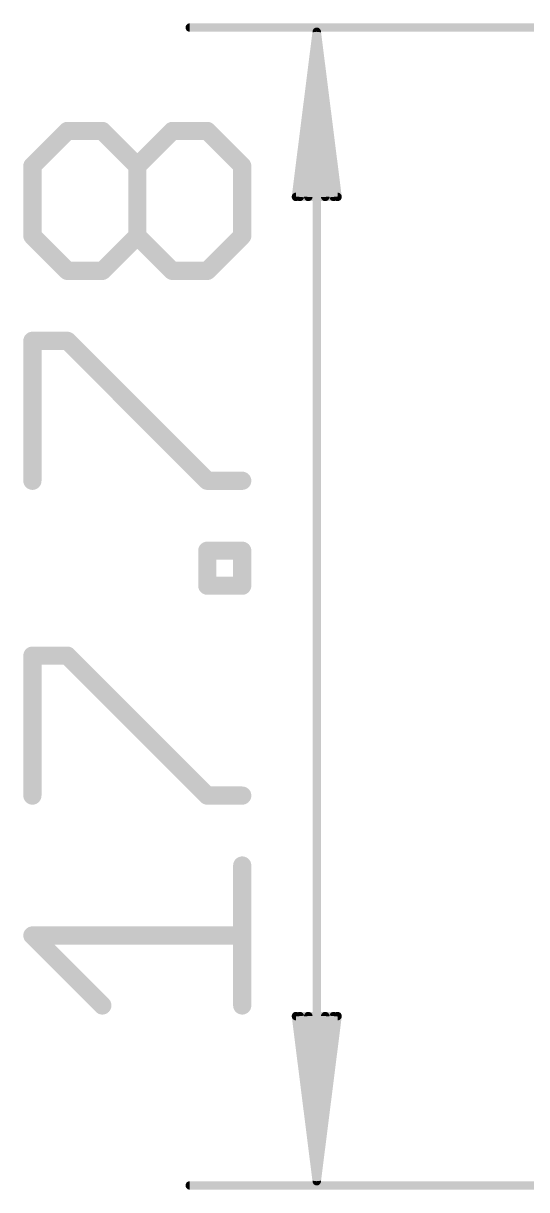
# Model space of a CAD drawing. Extents: x -8.1 to 34.1, y -5.3 to 30.7.
# Drawn here: x -8.06 to -0.33, y -0.07 to 17.85 of the extents above; entities that cross this region are included whole.
import ezdxf

# ---------------------------------------------------------------- set-up
doc = ezdxf.new("R2010")
doc.units = 0
doc.layers.add('47', color=253, linetype='CONTINUOUS')

msp = doc.modelspace()

# ---------------------------------------------------------------- linework, layer by layer
at = {"layer": '47'}
for points, const_width in [([(7.493, 17.78), (-5.506, 17.78)], 0.13), ([(-3.556, 17.715), (-3.8752, 15.18)], 0.13), ([(-3.556, 17.715), (-3.816, 15.18)], 0.13), ([(-3.556, 17.715), (-3.686, 15.18)], 0.13), ([(-3.556, 0.065), (-3.556, 17.715)], 0.13), ([(-3.2368, 15.18), (-3.556, 17.715)], 0.13), ([(-3.426, 15.18), (-3.556, 17.715)], 0.13), ([(-3.296, 15.18), (-3.556, 17.715)], 0.13), ([(-7.9241, 15.655), (-7.3868, 16.1923)], 0.2794), ([(-7.3868, 16.1923), (-6.8496, 16.1923)], 0.2794), ([(-6.8496, 16.1923), (-6.3124, 15.655)], 0.2794), ([(-6.3124, 15.655), (-5.7752, 16.1923)], 0.2794), ([(-5.7752, 16.1923), (-5.2379, 16.1923)], 0.2794), ([(-5.2379, 16.1923), (-4.7007, 15.655)], 0.2794), ([(-7.9241, 14.5806), (-7.9241, 15.655)], 0.2794), ([(-6.3124, 14.5806), (-6.3124, 15.655)], 0.2794), ([(-4.7007, 15.655), (-4.7007, 14.5806)], 0.2794), ([(-3.8752, 15.18), (-3.2368, 15.18)], 0.13), ([(-7.3868, 14.0434), (-7.9241, 14.5806)], 0.2794), ([(-6.3124, 14.5806), (-6.8496, 14.0434)], 0.2794), ([(-5.7752, 14.0434), (-6.3124, 14.5806)], 0.2794), ([(-4.7007, 14.5806), (-5.2379, 14.0434)], 0.2794), ([(-6.8496, 14.0434), (-7.3868, 14.0434)], 0.2794), ([(-5.2379, 14.0434), (-5.7752, 14.0434)], 0.2794), ([(-7.9241, 10.8206), (-7.9241, 12.9695)], 0.2794), ([(-7.9241, 12.9695), (-7.3868, 12.9695)], 0.2794), ([(-7.3868, 12.9695), (-5.2379, 10.8206)], 0.2794), ([(-5.2379, 10.8206), (-4.7007, 10.8206)], 0.2794), ([(-5.2379, 9.2092), (-5.2379, 9.7465)], 0.2794), ([(-5.2379, 9.7465), (-4.7007, 9.7465)], 0.2794), ([(-4.7007, 9.7465), (-4.7007, 9.2092)], 0.2794), ([(-4.7007, 9.2092), (-5.2379, 9.2092)], 0.2794), ([(-7.9241, 5.9865), (-7.9241, 8.1354)], 0.2794), ([(-7.9241, 8.1354), (-7.3868, 8.1354)], 0.2794), ([(-7.3868, 8.1354), (-5.2379, 5.9865)], 0.2794), ([(-5.2379, 5.9865), (-4.7007, 5.9865)], 0.2794), ([(-4.7007, 2.7637), (-4.7007, 4.9126)], 0.2794), ([(-6.8496, 2.7637), (-7.9241, 3.8382)], 0.2794), ([(-7.9241, 3.8382), (-4.7007, 3.8382)], 0.2794), ([(-3.556, 0.065), (-3.8752, 2.6)], 0.13), ([(-3.8752, 2.6), (-3.2368, 2.6)], 0.13), ([(-3.556, 0.065), (-3.816, 2.6)], 0.13), ([(-3.556, 0.065), (-3.686, 2.6)], 0.13), ([(-3.2368, 2.6), (-3.556, 0.065)], 0.13), ([(-3.426, 2.6), (-3.556, 0.065)], 0.13), ([(-3.296, 2.6), (-3.556, 0.065)], 0.13), ([(9.398, 0), (-5.506, 0)], 0.13)]:
    msp.add_lwpolyline(points, dxfattribs=dict(at, const_width=const_width))
for points, const_width in [([(-5.506, 17.8125, 1), (-5.506, 17.7475)], 0.065), ([(-3.5235, 17.715, 1), (-3.5885, 17.715)], 0.065), ([(-3.5238, 17.7191, 1), (-3.5882, 17.7109)], 0.065), ([(-3.5235, 17.7133, 1), (-3.5885, 17.7167)], 0.065), ([(-3.5235, 17.7167, 1), (-3.5885, 17.7133)], 0.065), ([(-3.5237, 17.7183, 1), (-3.5883, 17.7117)], 0.065), ([(-3.5237, 17.7117, 1), (-3.5883, 17.7183)], 0.065), ([(-3.5238, 17.7109, 1), (-3.5882, 17.7191)], 0.065), ([(-7.3868, 16.2621, 1), (-7.3868, 16.1224)], 0.1397), ([(-7.3374, 16.1429, 1), (-7.4362, 16.2417)], 0.1397), ([(-6.8002, 16.2417, 1), (-6.899, 16.1429)], 0.1397), ([(-6.8496, 16.1224, 1), (-6.8496, 16.2621)], 0.1397), ([(-5.7752, 16.2621, 1), (-5.7752, 16.1224)], 0.1397), ([(-5.7258, 16.1429, 1), (-5.8245, 16.2417)], 0.1397), ([(-5.1885, 16.2417, 1), (-5.2873, 16.1429)], 0.1397), ([(-5.2379, 16.1224, 1), (-5.2379, 16.2621)], 0.1397), ([(-7.8542, 15.655, 1), (-7.9939, 15.655)], 0.1397), ([(-7.9734, 15.7044, 1), (-7.8747, 15.6057)], 0.1397), ([(-6.2425, 15.655, 1), (-6.3822, 15.655)], 0.1397), ([(-6.3618, 15.7044, 1), (-6.263, 15.6057)], 0.1397), ([(-6.3618, 15.6057, 1), (-6.263, 15.7044)], 0.1397), ([(-4.6309, 15.655, 1), (-4.7706, 15.655)], 0.1397), ([(-4.7501, 15.6057, 1), (-4.6513, 15.7044)], 0.1397), ([(-3.8752, 15.2125, 1), (-3.8752, 15.1475)], 0.065), ([(-3.2368, 15.1475, 1), (-3.2368, 15.2125)], 0.065), ([(-3.9075, 15.1841, 1), (-3.843, 15.1759)], 0.065), ([(-3.8483, 15.1833, 1), (-3.7837, 15.1767)], 0.065), ([(-3.7185, 15.1817, 1), (-3.6535, 15.1783)], 0.065), ([(-3.4585, 15.1783, 1), (-3.3935, 15.1817)], 0.065), ([(-3.3283, 15.1767, 1), (-3.2637, 15.1833)], 0.065), ([(-3.269, 15.1759, 1), (-3.2045, 15.1841)], 0.065), ([(-7.8747, 14.63, 1), (-7.9734, 14.5312)], 0.1397), ([(-6.263, 14.63, 1), (-6.3618, 14.5312)], 0.1397), ([(-6.263, 14.5312, 1), (-6.3618, 14.63)], 0.1397), ([(-4.6513, 14.5312, 1), (-4.7501, 14.63)], 0.1397), ([(-7.9939, 14.5806, 1), (-7.8542, 14.5806)], 0.1397), ([(-6.3822, 14.5806, 1), (-6.2425, 14.5806)], 0.1397), ([(-4.7706, 14.5806, 1), (-4.6309, 14.5806)], 0.1397), ([(-7.3868, 14.1132, 1), (-7.3868, 13.9735)], 0.1397), ([(-7.4362, 13.994, 1), (-7.3374, 14.0928)], 0.1397), ([(-6.899, 14.0928, 1), (-6.8002, 13.994)], 0.1397), ([(-6.8496, 13.9735, 1), (-6.8496, 14.1132)], 0.1397), ([(-5.7752, 14.1132, 1), (-5.7752, 13.9735)], 0.1397), ([(-5.8245, 13.994, 1), (-5.7258, 14.0928)], 0.1397), ([(-5.2873, 14.0928, 1), (-5.1885, 13.994)], 0.1397), ([(-5.2379, 13.9735, 1), (-5.2379, 14.1132)], 0.1397), ([(-7.9241, 13.0394, 1), (-7.9241, 12.8997)], 0.1397), ([(-7.8542, 12.9695, 1), (-7.9939, 12.9695)], 0.1397), ([(-7.3374, 13.0189, 1), (-7.4362, 12.9201)], 0.1397), ([(-7.3868, 12.8997, 1), (-7.3868, 13.0394)], 0.1397), ([(-5.2379, 10.8905, 1), (-5.2379, 10.7508)], 0.1397), ([(-5.2873, 10.7712, 1), (-5.1885, 10.87)], 0.1397), ([(-4.7007, 10.7508, 1), (-4.7007, 10.8905)], 0.1397), ([(-7.9939, 10.8206, 1), (-7.8542, 10.8206)], 0.1397), ([(-5.1681, 9.7465, 1), (-5.3078, 9.7465)], 0.1397), ([(-5.2379, 9.8163, 1), (-5.2379, 9.6766)], 0.1397), ([(-4.6309, 9.7465, 1), (-4.7706, 9.7465)], 0.1397), ([(-4.7007, 9.6766, 1), (-4.7007, 9.8163)], 0.1397), ([(-5.2379, 9.2791, 1), (-5.2379, 9.1394)], 0.1397), ([(-4.7007, 9.1394, 1), (-4.7007, 9.2791)], 0.1397), ([(-5.3078, 9.2092, 1), (-5.1681, 9.2092)], 0.1397), ([(-4.7706, 9.2092, 1), (-4.6309, 9.2092)], 0.1397), ([(-7.8542, 8.1354, 1), (-7.9939, 8.1354)], 0.1397), ([(-7.9241, 8.2052, 1), (-7.9241, 8.0655)], 0.1397), ([(-7.3374, 8.1848, 1), (-7.4362, 8.086)], 0.1397), ([(-7.3868, 8.0655, 1), (-7.3868, 8.2052)], 0.1397), ([(-5.2379, 6.0563, 1), (-5.2379, 5.9166)], 0.1397), ([(-5.2873, 5.9371, 1), (-5.1885, 6.0359)], 0.1397), ([(-4.7007, 5.9166, 1), (-4.7007, 6.0563)], 0.1397), ([(-7.9939, 5.9865, 1), (-7.8542, 5.9865)], 0.1397), ([(-4.6309, 4.9126, 1), (-4.7706, 4.9126)], 0.1397), ([(-7.9241, 3.908, 1), (-7.9241, 3.7683)], 0.1397), ([(-7.8747, 3.8876, 1), (-7.9734, 3.7888)], 0.1397), ([(-4.7007, 3.7683, 1), (-4.7007, 3.908)], 0.1397), ([(-6.899, 2.7143, 1), (-6.8002, 2.8131)], 0.1397), ([(-4.7706, 2.7637, 1), (-4.6309, 2.7637)], 0.1397), ([(-3.843, 2.6041, 1), (-3.9075, 2.5959)], 0.065), ([(-3.8752, 2.6325, 1), (-3.8752, 2.5675)], 0.065), ([(-3.7837, 2.6033, 1), (-3.8483, 2.5967)], 0.065), ([(-3.6535, 2.6017, 1), (-3.7185, 2.5983)], 0.065), ([(-3.3935, 2.5983, 1), (-3.4585, 2.6017)], 0.065), ([(-3.2637, 2.5967, 1), (-3.3283, 2.6033)], 0.065), ([(-3.2045, 2.5959, 1), (-3.269, 2.6041)], 0.065), ([(-3.2368, 2.5675, 1), (-3.2368, 2.6325)], 0.065), ([(-5.506, 0.0325, 1), (-5.506, -0.0325)], 0.065), ([(-3.5882, 0.0691, 1), (-3.5238, 0.0609)], 0.065), ([(-3.5883, 0.0683, 1), (-3.5237, 0.0617)], 0.065), ([(-3.5885, 0.0633, 1), (-3.5235, 0.0667)], 0.065), ([(-3.5885, 0.0667, 1), (-3.5235, 0.0633)], 0.065), ([(-3.5885, 0.065, 1), (-3.5235, 0.065)], 0.065), ([(-3.5883, 0.0617, 1), (-3.5237, 0.0683)], 0.065), ([(-3.5882, 0.0609, 1), (-3.5238, 0.0691)], 0.065)]:
    msp.add_lwpolyline(points, format="xyb", dxfattribs=dict(at, const_width=const_width))

doc.saveas('drawing.dxf')
